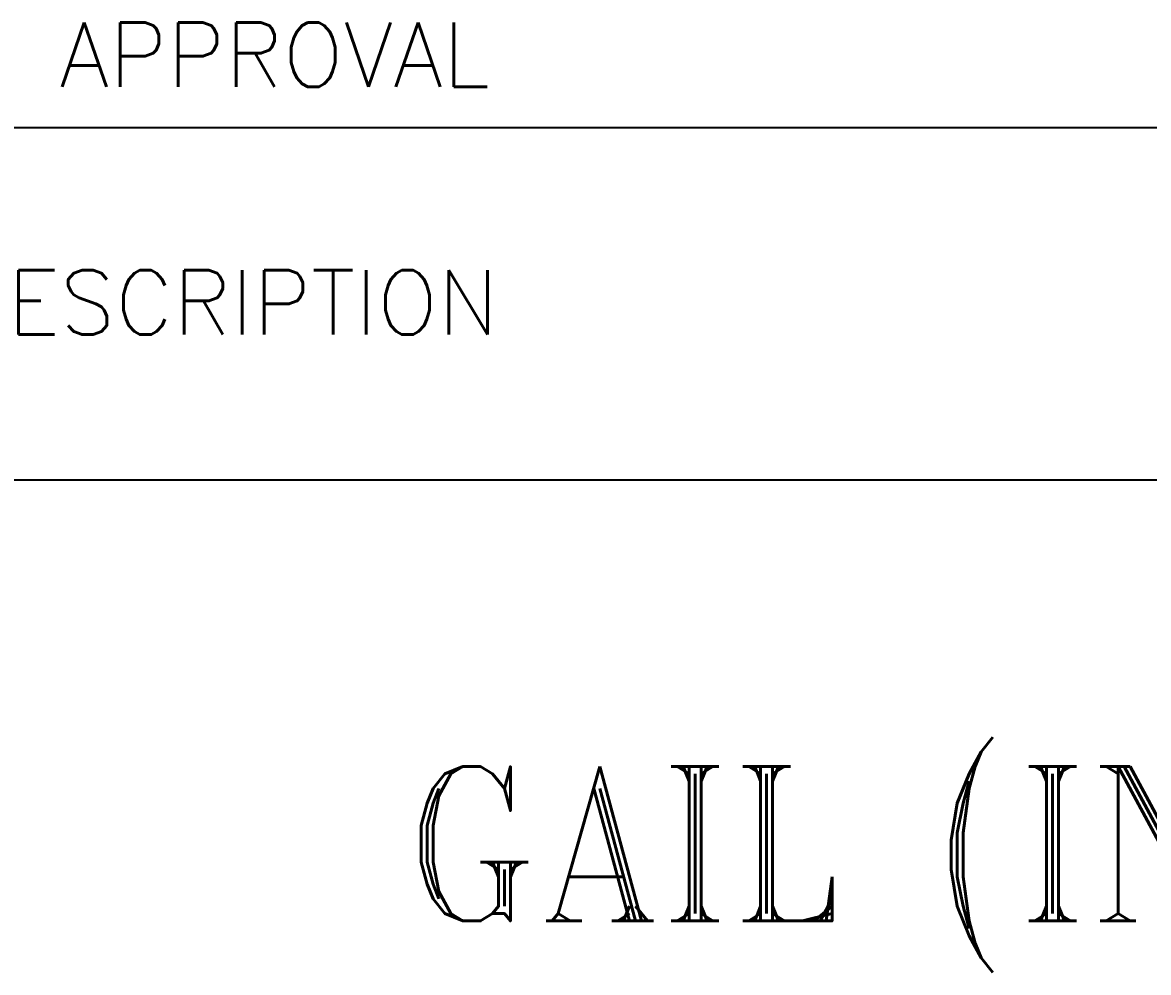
# Model space of a CAD drawing. Extents: x 278807 to 397707, y 326263 to 410363.
# Drawn here: x 385321 to 388820, y 336174 to 339126 of the extents above; entities that cross this region are included whole.
import ezdxf
from ezdxf.enums import TextEntityAlignment as Align

# ---------------------------------------------------------------- set-up
doc = ezdxf.new("R2010")
doc.units = 0
doc.header["$LTSCALE"] = 400
doc.header["$MEASUREMENT"] = 0
doc.layers.get('0').update_dxf_attribs({"linetype": 'CONTINUOUS'})
doc.layers.add('TEXT', color=3, linetype='CONTINUOUS')
doc.styles.add('ROMANS', font='romans.shx', dxfattribs={"width": 0.9})
doc.styles.add('ROMANT', font='romant.shx')

msp = doc.modelspace()

# ---------------------------------------------------------------- linework, layer by layer
msp.add_line((380986.323, 338799.371), (396953.994, 338799.371))
at = {"color": 7}
msp.add_line((380986.211, 337704.175), (396941.41, 337704.175), dxfattribs=at)

# ---------------------------------------------------------------- texts
at = {"layer": 'TEXT', "style": 'ROMANS'}
for s, p in [('ISSUED FOR APPROVAL', (383696.167, 338925.57)), ('DESCRIPTION ', (385094.832, 338155.954))]:
    msp.add_text(s, height=200, dxfattribs=at).set_placement(p)
at = {"layer": 'TEXT', "style": 'ROMANT', "width": 0.9}
msp.add_text('GAIL (INDIA) LIMITED', height=480, dxfattribs=at).set_placement((389781.381, 336539.548), align=Align.MIDDLE)

doc.saveas('drawing.dxf')
